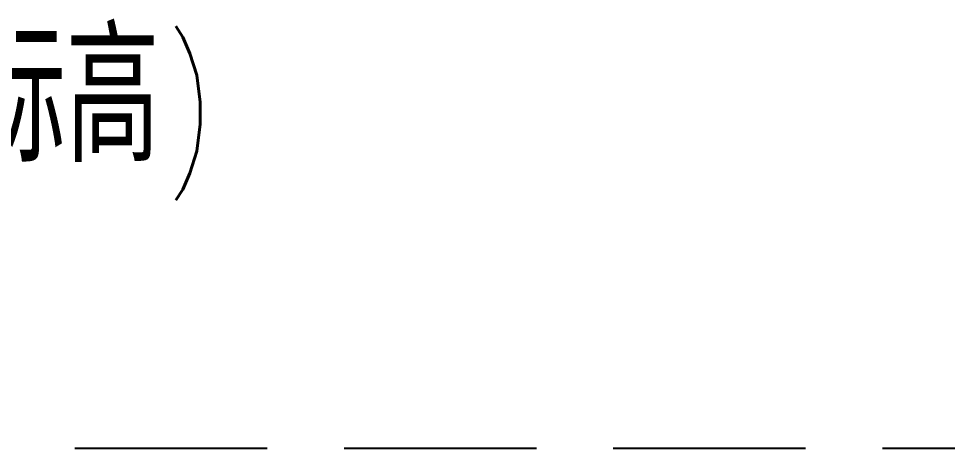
# Model space of a CAD drawing. Extents: x -1899985 to -450366, y 556196 to 2151267.
# Drawn here: x -1749827 to -1747411, y 572757 to 573876 of the extents above; entities that cross this region are included whole.
import ezdxf

# ---------------------------------------------------------------- set-up
doc = ezdxf.new("R2010")
doc.units = 0
doc.header["$LTSCALE"] = 1000
doc.header["$MEASUREMENT"] = 0
doc.linetypes.add('__DASH', pattern=[0.35, 0.25, -0.1])
doc.linetypes.add('DOTE', pattern=[2.42, 2, -0.2, 0.02, -0.2])
for name, color, linetype in [('A-AXIS-DOTE', 14, 'DOTE'), ('A-LIN-V', 9, 'Continuous'), ('PUB_TEXT', 7, 'Continuous')]:
    doc.layers.add(name, color=color, linetype=linetype)
doc.styles.add('_TCH_DIM', font='SIMPLEX', dxfattribs={"bigfont": 'GBCBIG'})

# ---------------------------------------------------------------- blocks, each defined once
blk = doc.blocks.new('53456465')
at = {"layer": 'PUB_TEXT', "style": '_TCH_DIM'}
blk.add_text('层间梁底标高', height=337.59, dxfattribs=at).set_placement((-1750868.9, 573721.7))
at = {"layer": 'PUB_TEXT', "style": '_TCH_DIM', "width": 0.705882}
blk.add_text(')', height=297.5, dxfattribs=at).set_placement((-1749394.4, 573721.7))

msp = doc.modelspace()

# ---------------------------------------------------------------- block references
at = {"layer": 'A-LIN-V'}
msp.add_blockref('53456465', (-50, -219.2), dxfattribs=at)

# ---------------------------------------------------------------- next in the draw order: linework, layer by layer
at = {"layer": 'A-AXIS-DOTE', "linetype": '__DASH', "ltscale": 2}
msp.add_line((-1647680.2, 572757.5), (-1785568.2, 572757.5), dxfattribs=at)

doc.saveas('drawing.dxf')
